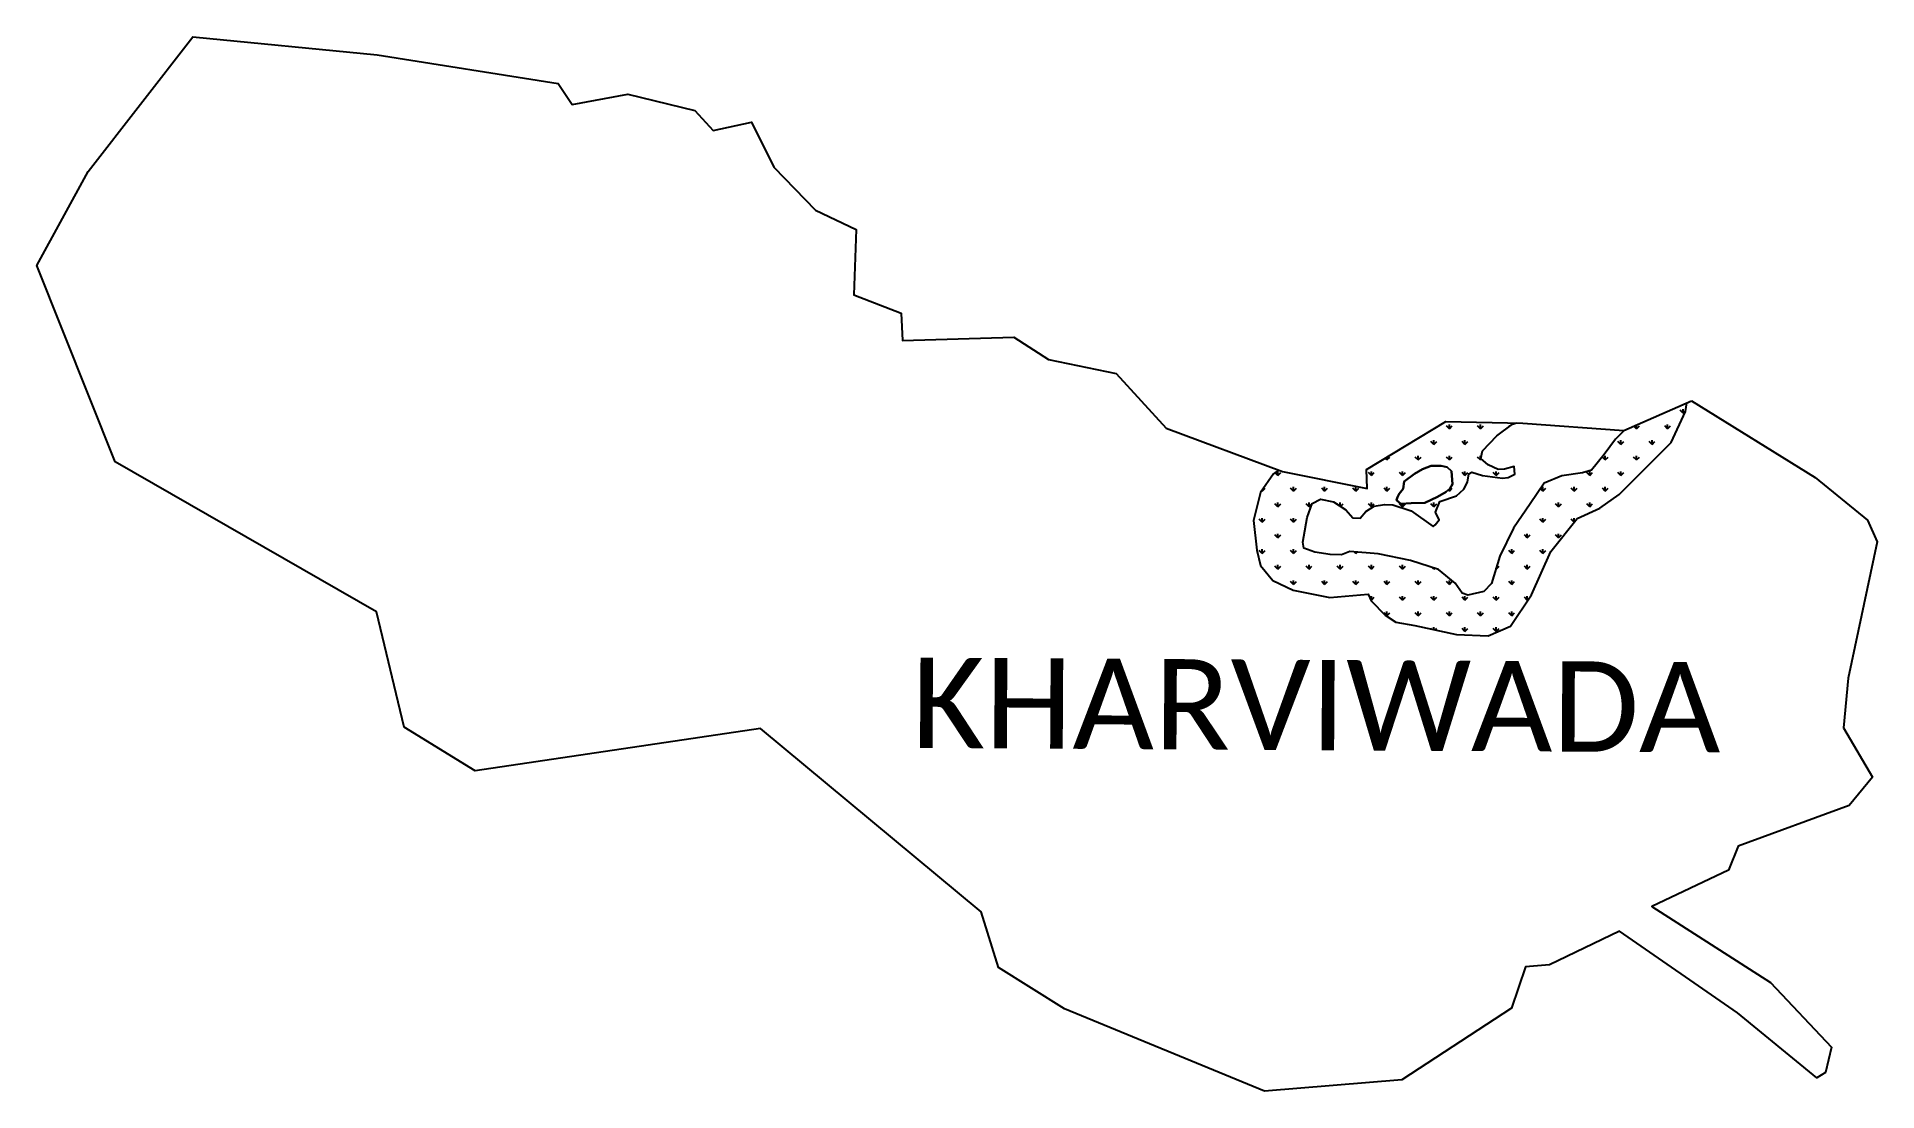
# Model space of a CAD drawing. Header units: metres. Extents: x 311963 to 314083, y 1901470 to 1902686.
import ezdxf

# ---------------------------------------------------------------- set-up
doc = ezdxf.new("R2010")
doc.units = ezdxf.units.M
for name, color, linetype in [('MANGROOVE BUFFER ZONE', 120, 'Continuous'), ('village', 3, 'Continuous'), ('VILLAGE NAME', 250, 'Continuous')]:
    doc.layers.add(name, color=color, linetype=linetype)

msp = doc.modelspace()

# ---------------------------------------------------------------- hatches: boundary and pattern name
at = {"layer": 'MANGROOVE BUFFER ZONE'}
h = msp.add_hatch(dxfattribs=at)
h.set_pattern_fill('GRASS', color=256)
h.paths.add_polyline_path([(313685.2, 1902042.3), (313707.5, 1902092.3), (313737.7, 1902130.2), (313763.8, 1902142.1), (313786.1, 1902158), (313810, 1902181.9), (313846.2, 1902217.8), (313862.4, 1902253.8), (313864.2, 1902263.6), (313792.2, 1902232.1), (313781.8, 1902221.7), (313768.9, 1902204.1), (313754.3, 1902186.1), (313744, 1902182.8), (313720.1, 1902179.6), (313699.8, 1902171), (313683.7, 1902147.2), (313664.4, 1902119.4), (313648.6, 1902087.1), (313639.2, 1902055.4), (313630.4, 1902046.1), (313611.7, 1902042.1), (313605.3, 1902044.4), (313597.4, 1902056), (313578.1, 1902071.6), (313545.9, 1902081.8), (313508.7, 1902089.5), (313476, 1902092.5), (313466.4, 1902088.5), (313453.3, 1902088.7), (313435.7, 1902091.7), (313423.1, 1902096.1), (313421.7, 1902103.2), (313423, 1902109.6), (313426.7, 1902131.4), (313432.7, 1902147.7), (313442.1, 1902152.6), (313457, 1902149.7), (313471.2, 1902140.3), (313479.2, 1902131.2), (313488, 1902130.6), (313494.2, 1902138.4), (313503.9, 1902144.4), (313515.8, 1902146.4), (313525.5, 1902146), (313546.5, 1902139.2), (313571.8, 1902121.1), (313574.1, 1902123), (313579, 1902128.9), (313574.5, 1902137.8), (313579.6, 1902150.1), (313598.6, 1902156.3), (313607.2, 1902164.3), (313611.6, 1902172.3), (313612.8, 1902181.8), (313616.6, 1902183.6), (313628.9, 1902179.9), (313651.7, 1902176.9), (313658.4, 1902177.8), (313665.9, 1902181.3), (313665.3, 1902190.3), (313654, 1902187.4), (313646.7, 1902186.9), (313635.2, 1902192.3), (313626.7, 1902199.4), (313628.6, 1902208.2), (313645.2, 1902225.5), (313663.4, 1902238.9), (313667.8, 1902240.5), (313586.4, 1902242.1), (313495, 1902186.7), (313495.9, 1902164.8), (313398.3, 1902184.5), (313393.9, 1902186.1), (313387.9, 1902181.8), (313373.2, 1902160.2), (313365.1, 1902127.9), (313368.9, 1902093.9), (313373.2, 1902076.3), (313387.3, 1902058.8), (313410.8, 1902047.6), (313452.9, 1902039.4), (313496.9, 1902043.2), (313500.6, 1902035.5), (313516.8, 1902019.1), (313528.8, 1902011), (313550.8, 1902006.9), (313598.9, 1901996.6), (313635.4, 1901995.2), (313661, 1902006.4)])
h.paths.add_polyline_path([(313562.3, 1902148.3), (313546.6, 1902148.1), (313534.8, 1902147.4), (313529.6, 1902151.4), (313531, 1902154.9), (313532.6, 1902158.8), (313537.5, 1902164.4), (313538.6, 1902173.1), (313550.4, 1902181.8), (313559.6, 1902187.1), (313569.6, 1902190.9), (313581.2, 1902190.9), (313588.2, 1902189.6), (313593.2, 1902185), (313594.3, 1902170.1), (313591.6, 1902165.4), (313586.8, 1902161), (313576.8, 1902155.5)], flags=16)

# ---------------------------------------------------------------- linework, layer by layer
at = {"color": 3}
msp.add_lwpolyline([(313791.5, 1902231.7), (313869.5, 1902265.9)], dxfattribs=at)
at = {"layer": 'MANGROOVE BUFFER ZONE', "flags": 128}
for points in [[(313393.9, 1902186.1), (313387.9, 1902181.8), (313373.2, 1902160.2), (313365.1, 1902127.9), (313368.9, 1902093.9), (313373.2, 1902076.3), (313387.3, 1902058.8), (313410.8, 1902047.6), (313452.9, 1902039.4), (313496.9, 1902043.2), (313500.6, 1902035.5), (313516.8, 1902019.1), (313528.8, 1902011), (313550.8, 1902006.9), (313598.9, 1901996.6), (313635.4, 1901995.2), (313661, 1902006.4), (313685.2, 1902042.3), (313707.5, 1902092.3), (313737.7, 1902130.2), (313763.8, 1902142.1), (313786.1, 1902158), (313810, 1902181.9), (313846.2, 1902217.8), (313862.4, 1902253.8), (313864.2, 1902263.6)], [(313792.2, 1902232.1), (313781.8, 1902221.7), (313768.9, 1902204.1), (313754.3, 1902186.1), (313744, 1902182.8), (313720.1, 1902179.6), (313699.8, 1902171), (313683.7, 1902147.2), (313664.4, 1902119.4), (313648.6, 1902087.1), (313639.2, 1902055.4), (313630.4, 1902046.1), (313611.7, 1902042.1), (313605.3, 1902044.4), (313597.4, 1902056), (313578.1, 1902071.6), (313545.9, 1902081.8), (313508.7, 1902089.5), (313476, 1902092.5), (313466.4, 1902088.5), (313453.3, 1902088.7), (313435.7, 1902091.7), (313423.1, 1902096.1), (313421.7, 1902103.2), (313423, 1902109.6), (313426.7, 1902131.4), (313432.7, 1902147.7), (313442.1, 1902152.6), (313457, 1902149.7), (313471.2, 1902140.3), (313479.2, 1902131.2), (313488, 1902130.6), (313494.2, 1902138.4), (313503.9, 1902144.4), (313515.8, 1902146.4), (313525.5, 1902146), (313546.5, 1902139.2), (313571.8, 1902121.1), (313574.1, 1902123), (313579, 1902128.9), (313574.5, 1902137.8), (313579.6, 1902150.1), (313598.6, 1902156.3), (313607.2, 1902164.3), (313611.6, 1902172.3), (313612.8, 1902181.8), (313616.6, 1902183.6), (313628.9, 1902179.9), (313651.7, 1902176.9), (313658.4, 1902177.8), (313665.9, 1902181.3), (313665.3, 1902190.3), (313654, 1902187.4), (313646.7, 1902186.9), (313635.2, 1902192.3), (313626.7, 1902199.4), (313628.6, 1902208.2), (313645.2, 1902225.5), (313663.4, 1902238.9), (313667.8, 1902240.5)]]:
    msp.add_lwpolyline(points, dxfattribs=at)
at = {"layer": 'MANGROOVE BUFFER ZONE'}
msp.add_lwpolyline([(313529.6, 1902151.4), (313534.8, 1902147.4), (313546.6, 1902148.1), (313562.3, 1902148.3), (313576.8, 1902155.5), (313586.8, 1902161), (313591.6, 1902165.4), (313594.3, 1902170.1), (313593.2, 1902185), (313588.2, 1902189.6), (313581.2, 1902190.9), (313569.6, 1902190.9), (313559.6, 1902187.1), (313550.4, 1902181.8), (313538.6, 1902173.1), (313537.5, 1902164.4), (313532.6, 1902158.8), (313531, 1902154.9)], close=True, dxfattribs=at)
at = {"layer": 'MANGROOVE BUFFER ZONE', "flags": 128}
msp.add_lwpolyline([(313581.2, 1902190.9), (313588.2, 1902189.6), (313593.2, 1902185), (313594.3, 1902170.1), (313591.6, 1902165.4), (313586.8, 1902161), (313576.8, 1902155.5), (313562.3, 1902148.3), (313546.6, 1902148.1), (313534.8, 1902147.4), (313529.6, 1902151.4), (313531, 1902154.9), (313532.6, 1902158.8), (313537.5, 1902164.4), (313538.6, 1902173.1), (313550.4, 1902181.8), (313559.6, 1902187.1), (313569.6, 1902190.9)], close=True, dxfattribs=at)
at = {"layer": 'village', "color": 3}
for points in [[(314083.4, 1902103.3, 0), (314050, 1901946.3, 0), (314044.4, 1901889, 0), (314077.8, 1901832.2, 0), (314051.1, 1901799.7, 0), (313923.1, 1901752.8, 0), (313911.9, 1901725, 0), (313823.8, 1901683.2, 0), (313960.5, 1901595.4, 0), (314030.9, 1901521, 0), (314023.8, 1901491.7, 0), (314013.9, 1901485.7, 0), (313922.5, 1901560.5, 0), (313786.7, 1901654.7, 0), (313705.8, 1901615.9, 0), (313678.2, 1901613.8, 0), (313662.2, 1901566, 0), (313536, 1901483.2, 0), (313377.6, 1901470.3, 0), (313147.3, 1901565.3, 0), (313071.3, 1901613, 0), (313051.2, 1901677.1, 0), (312797.2, 1901888.3, 0), (312468.6, 1901839.4, 0), (312386.6, 1901890, 0), (312354.9, 1902022.7, 0), (312053.7, 1902195.8, 0), (311963.5, 1902421.8, 0), (312022.6, 1902530.2, 0), (312143.3, 1902685.6, 0), (312355.5, 1902664.8, 0), (312563.9, 1902631.9, 0), (312580.3, 1902607.4, 0), (312644.4, 1902619.3, 0), (312721.5, 1902600.7, 0), (312742.7, 1902577.4, 0), (312786.6, 1902587.1, 0), (312812.4, 1902535.4, 0), (312860.3, 1902485.6, 0), (312907.3, 1902463.4, 0), (312904.7, 1902388.2, 0), (312959.3, 1902367.2, 0), (312960.6, 1902335.7, 0), (313088.8, 1902339.3, 0), (313129, 1902313.8, 0), (313206.7, 1902297.6, 0), (313264.4, 1902234.4, 0), (313398.3, 1902184.5, 0), (313495.9, 1902164.8, 0), (313495, 1902186.7, 0), (313586.4, 1902242.1, 0), (313675.1, 1902240.4, 0), (313791.5, 1902231.7, 0)], [(313869.5, 1902265.9, 0), (314011.8, 1902177.8, 0), (314072.3, 1902128.3, 0), (314083.4, 1902103.3, 0)]]:
    msp.add_polyline3d(points, dxfattribs=at)

# ---------------------------------------------------------------- texts
at = {"layer": 'VILLAGE NAME', "insert": (312971.6, 1901970), "char_height": 104.042, "attachment_point": 1, "rotation": 359.6762}
msp.add_mtext_dynamic_manual_height_columns('{\\fCalibri|b0|i0|c0|p34;KHARVIWADA}', width=961.254, gutter_width=520.2, heights=[0], dxfattribs=at)

doc.saveas('drawing.dxf')
